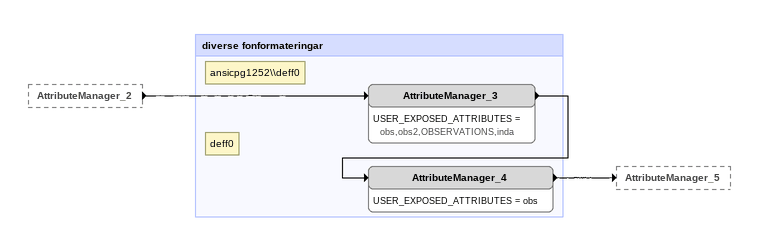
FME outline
AttributeManager_2 [outside]
    -> AttributeManager_3

Bookmark: diverse fonformateringar
Note: ansicpg1252\\deff0
AttributeManager_3
    USER_EXPOSED_ATTRIBUTES = obs,obs2,OBSERVATIONS,inda
    -> AttributeManager_4
Note: deff0
AttributeManager_4
    USER_EXPOSED_ATTRIBUTES = obs
    -> AttributeManager_5
